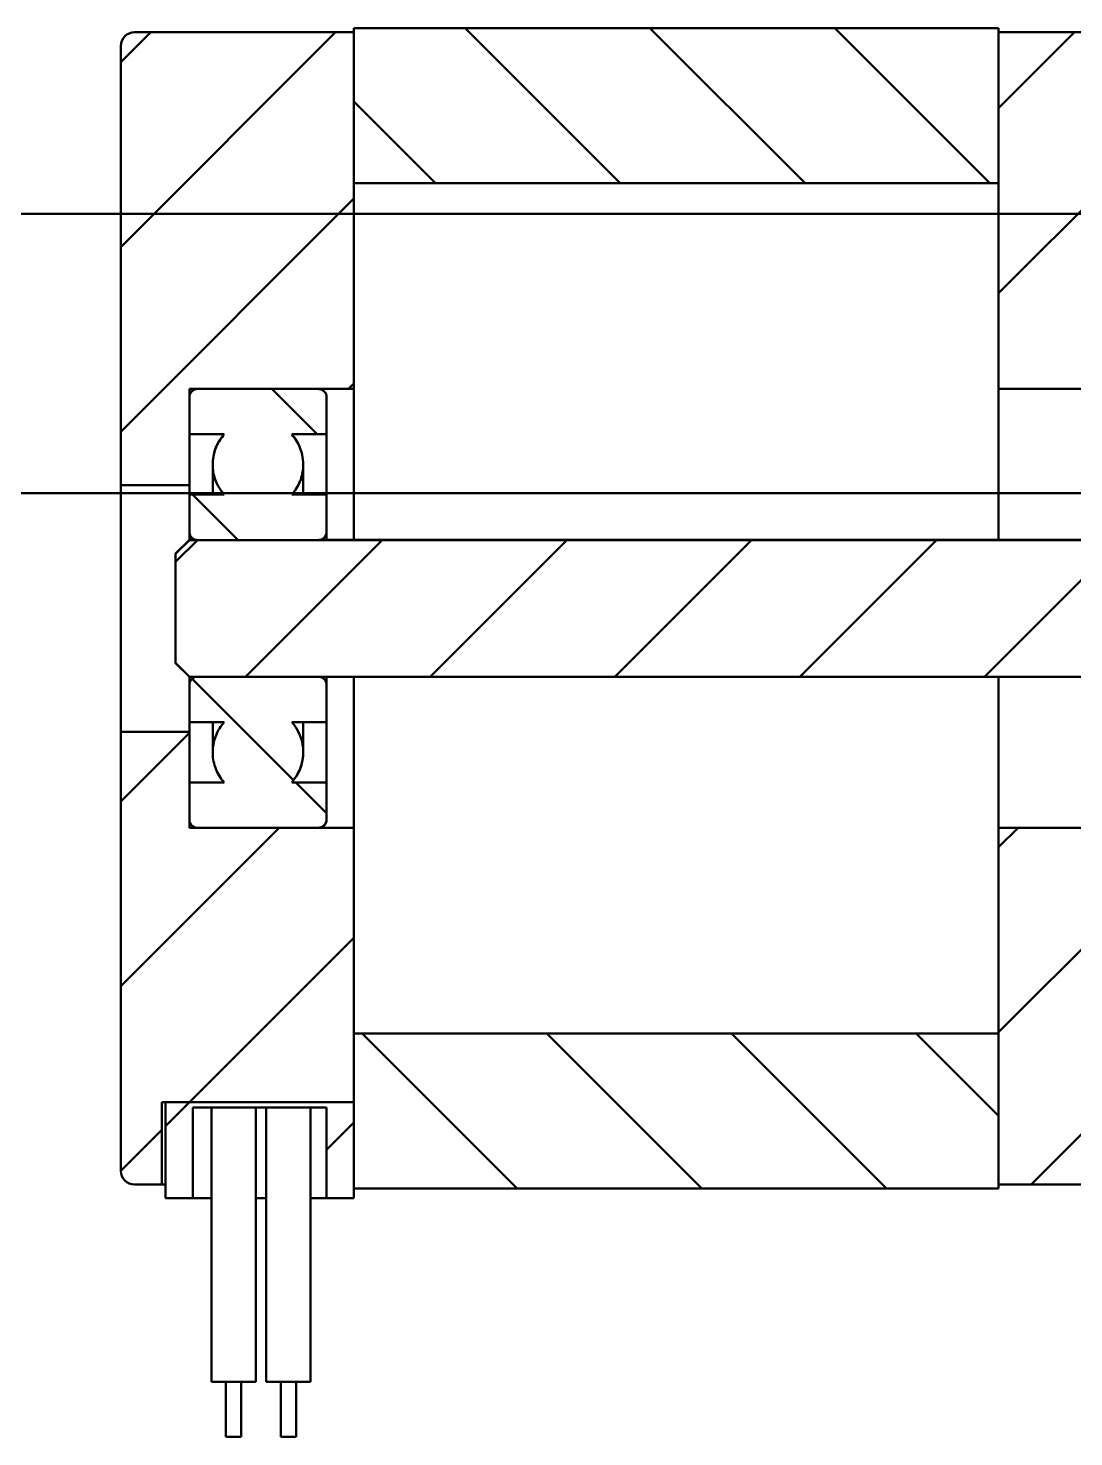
# Model space of a CAD drawing. Header units: millimetres. Extents: x -1615 to 4166, y 5 to 3174.
# Drawn here: x 1686.26 to 1711.67, y 1691.84 to 1726.07 of the extents above; entities that cross this region are included whole.
import ezdxf

# ---------------------------------------------------------------- set-up
doc = ezdxf.new("R2010")
doc.units = ezdxf.units.MM
doc.header["$LTSCALE"] = 0.25
doc.layers.add('Net dam', color=7, linetype='Continuous', lineweight=50)
pattern_1 = [(45, (1226.1323, 831.8136), (-2.245064, 2.245064), [])]
pattern_2 = [(135, (1226.1323, 831.8136), (-2.245064, -2.245064), [])]

msp = doc.modelspace()

# ---------------------------------------------------------------- hatches: boundary and pattern name
at = {"layer": 'Net dam'}
h = msp.add_hatch(dxfattribs=at)
h.set_pattern_fill('ANSI31', color=256, angle=90, style=0)
h.set_pattern_definition(pattern_2)
h.paths.add_polyline_path([(1709.841, 1722.303), (1709.841, 1726.071), (1694.174, 1726.071), (1694.174, 1722.303)], flags=0)
h = msp.add_hatch(dxfattribs=at)
h.set_pattern_fill('ANSI31', color=256, style=0)
h.set_pattern_definition(pattern_1)
edge = h.paths.add_edge_path(flags=0)
edge.add_line((1694.174, 1717.302), (1694.174, 1725.971))
edge.add_line((1694.174, 1725.971), (1688.841, 1725.971))
edge.add_arc((1688.841, 1725.637), 0.333, 90, 180)
edge.add_line((1688.508, 1725.637), (1688.508, 1714.968))
edge.add_line((1688.508, 1714.968), (1690.174, 1714.968))
edge.add_line((1690.174, 1714.968), (1690.174, 1717.302))
edge.add_line((1690.174, 1717.302), (1694.174, 1717.302))
h = msp.add_hatch(dxfattribs=at)
h.set_pattern_fill('ANSI31', color=256, style=0)
h.set_pattern_definition(pattern_1)
edge = h.paths.add_edge_path(flags=0)
edge.add_line((1714.841, 1725.971), (1709.841, 1725.971))
edge.add_line((1709.841, 1725.971), (1709.841, 1717.302))
edge.add_line((1709.841, 1717.302), (1715.574, 1717.302))
edge.add_line((1715.574, 1717.302), (1715.574, 1714.4))
edge.add_line((1715.574, 1714.4), (1716.174, 1714.4))
edge.add_spline(control_points=[(1716.174, 1714.4), (1716.201, 1714.4), (1716.227, 1714.403), (1716.253, 1714.41), (1716.289, 1714.418), (1716.324, 1714.434), (1716.356, 1714.454), (1716.387, 1714.474), (1716.415, 1714.5), (1716.438, 1714.53), (1716.461, 1714.559), (1716.479, 1714.593), (1716.491, 1714.629), (1716.498, 1714.651), (1716.503, 1714.674), (1716.506, 1714.698), (1716.507, 1714.71), (1716.508, 1714.722), (1716.508, 1714.734)], knot_values=[0.002527, 0.002527, 0.002527, 0.002527, 0.002647, 0.002647, 0.002647, 0.002816, 0.002816, 0.002816, 0.002986, 0.002986, 0.002986, 0.003155, 0.003155, 0.003155, 0.003261, 0.003261, 0.003261, 0.003316, 0.003316, 0.003316, 0.003316], weights=[1, 1, 1, 1, 1, 1, 1, 1, 1, 1, 1, 1, 1, 1, 1, 1, 1, 1, 1], degree=3, periodic=0)
edge.add_line((1716.508, 1714.734), (1716.508, 1718.969))
edge.add_spline(control_points=[(1716.508, 1718.969), (1716.508, 1718.991), (1716.505, 1719.013), (1716.501, 1719.034), (1716.494, 1719.071), (1716.48, 1719.107), (1716.461, 1719.139), (1716.442, 1719.171), (1716.417, 1719.2), (1716.389, 1719.224), (1716.36, 1719.248), (1716.327, 1719.268), (1716.292, 1719.281), (1716.271, 1719.289), (1716.248, 1719.295), (1716.225, 1719.299), (1716.208, 1719.301), (1716.191, 1719.303), (1716.174, 1719.303)], knot_values=[0.002547, 0.002547, 0.002547, 0.002547, 0.002646, 0.002646, 0.002646, 0.002815, 0.002815, 0.002815, 0.002985, 0.002985, 0.002985, 0.003154, 0.003154, 0.003154, 0.003259, 0.003259, 0.003259, 0.003335, 0.003335, 0.003335, 0.003335], weights=[1, 1, 1, 1, 1, 1, 1, 1, 1, 1, 1, 1, 1, 1, 1, 1, 1, 1, 1], degree=3, periodic=0)
edge.add_line((1716.174, 1719.303), (1714.708, 1719.303))
edge.add_line((1714.708, 1719.303), (1714.708, 1719.636))
edge.add_line((1714.708, 1719.636), (1714.841, 1719.636))
edge.add_line((1714.841, 1719.636), (1714.841, 1722.97))
edge.add_line((1714.841, 1722.97), (1715.174, 1722.97))
edge.add_line((1715.174, 1722.97), (1715.174, 1725.637))
edge.add_arc((1714.841, 1725.637), 0.333, 0, 90)
h = msp.add_hatch(dxfattribs=at)
h.set_pattern_fill('ANSI31', color=256, angle=90, style=0)
h.set_pattern_definition(pattern_2)
edge = h.paths.add_edge_path(flags=0)
edge.add_line((1691.021, 1714.734), (1690.174, 1714.734))
edge.add_line((1690.174, 1714.734), (1690.174, 1713.832))
edge.add_spline(control_points=[(1690.174, 1713.832), (1690.174, 1713.822), (1690.175, 1713.812), (1690.177, 1713.802), (1690.18, 1713.78), (1690.187, 1713.758), (1690.198, 1713.738), (1690.204, 1713.726), (1690.212, 1713.714), (1690.221, 1713.704), (1690.235, 1713.686), (1690.253, 1713.671), (1690.272, 1713.66), (1690.291, 1713.649), (1690.312, 1713.64), (1690.334, 1713.636), (1690.347, 1713.633), (1690.361, 1713.632), (1690.374, 1713.632)], knot_values=[0.001747, 0.001747, 0.001747, 0.001747, 0.001793, 0.001793, 0.001793, 0.001895, 0.001895, 0.001895, 0.001958, 0.001958, 0.001958, 0.002059, 0.002059, 0.002059, 0.00216, 0.00216, 0.00216, 0.002221, 0.002221, 0.002221, 0.002221], weights=[1, 1, 1, 1, 1, 1, 1, 1, 1, 1, 1, 1, 1, 1, 1, 1, 1, 1, 1], degree=3, periodic=0)
edge.add_line((1690.374, 1713.632), (1693.308, 1713.632))
edge.add_spline(control_points=[(1693.308, 1713.632), (1693.312, 1713.632), (1693.317, 1713.632), (1693.322, 1713.632), (1693.344, 1713.634), (1693.366, 1713.639), (1693.387, 1713.648), (1693.407, 1713.657), (1693.427, 1713.67), (1693.443, 1713.685), (1693.46, 1713.7), (1693.474, 1713.718), (1693.484, 1713.738), (1693.491, 1713.751), (1693.496, 1713.764), (1693.5, 1713.778), (1693.505, 1713.795), (1693.508, 1713.814), (1693.508, 1713.832)], knot_values=[0.001568, 0.001568, 0.001568, 0.001568, 0.001589, 0.001589, 0.001589, 0.001691, 0.001691, 0.001691, 0.001793, 0.001793, 0.001793, 0.001894, 0.001894, 0.001894, 0.001958, 0.001958, 0.001958, 0.002042, 0.002042, 0.002042, 0.002042], weights=[1, 1, 1, 1, 1, 1, 1, 1, 1, 1, 1, 1, 1, 1, 1, 1, 1, 1, 1], degree=3, periodic=0)
edge.add_line((1693.508, 1713.832), (1693.508, 1714.734))
edge.add_line((1693.508, 1714.734), (1692.661, 1714.734))
edge.add_spline(control_points=[(1692.661, 1714.734), (1692.674, 1714.749), (1692.688, 1714.765), (1692.7, 1714.781), (1692.777, 1714.877), (1692.839, 1714.988), (1692.879, 1715.104), (1692.92, 1715.221), (1692.941, 1715.346), (1692.941, 1715.469), (1692.941, 1715.546), (1692.933, 1715.624), (1692.916, 1715.7), (1692.89, 1715.82), (1692.843, 1715.938), (1692.779, 1716.043), (1692.745, 1716.099), (1692.705, 1716.153), (1692.661, 1716.202)], knot_values=[0.008775, 0.008775, 0.008775, 0.008775, 0.008866, 0.008866, 0.008866, 0.009421, 0.009421, 0.009421, 0.009976, 0.009976, 0.009976, 0.01032, 0.01032, 0.01032, 0.010875, 0.010875, 0.010875, 0.011171, 0.011171, 0.011171, 0.011171], weights=[1, 1, 1, 1, 1, 1, 1, 1, 1, 1, 1, 1, 1, 1, 1, 1, 1, 1, 1], degree=3, periodic=0)
edge.add_line((1692.661, 1716.202), (1693.508, 1716.202))
edge.add_line((1693.508, 1716.202), (1693.508, 1717.102))
edge.add_spline(control_points=[(1693.508, 1717.102), (1693.508, 1717.115), (1693.506, 1717.128), (1693.504, 1717.141), (1693.499, 1717.163), (1693.491, 1717.184), (1693.48, 1717.204), (1693.469, 1717.223), (1693.454, 1717.241), (1693.437, 1717.255), (1693.426, 1717.264), (1693.414, 1717.272), (1693.402, 1717.279), (1693.382, 1717.289), (1693.36, 1717.296), (1693.338, 1717.3), (1693.328, 1717.301), (1693.318, 1717.302), (1693.308, 1717.302)], knot_values=[0.00163, 0.00163, 0.00163, 0.00163, 0.001689, 0.001689, 0.001689, 0.001791, 0.001791, 0.001791, 0.001892, 0.001892, 0.001892, 0.001955, 0.001955, 0.001955, 0.002057, 0.002057, 0.002057, 0.002103, 0.002103, 0.002103, 0.002103], weights=[1, 1, 1, 1, 1, 1, 1, 1, 1, 1, 1, 1, 1, 1, 1, 1, 1, 1, 1], degree=3, periodic=0)
edge.add_line((1693.308, 1717.302), (1690.374, 1717.302))
edge.add_spline(control_points=[(1690.374, 1717.302), (1690.372, 1717.302), (1690.371, 1717.302), (1690.369, 1717.302), (1690.347, 1717.302), (1690.324, 1717.297), (1690.303, 1717.289), (1690.282, 1717.281), (1690.262, 1717.269), (1690.245, 1717.255), (1690.235, 1717.246), (1690.225, 1717.236), (1690.216, 1717.225), (1690.202, 1717.207), (1690.192, 1717.187), (1690.185, 1717.165), (1690.178, 1717.145), (1690.174, 1717.124), (1690.174, 1717.102)], knot_values=[0.001681, 0.001681, 0.001681, 0.001681, 0.001689, 0.001689, 0.001689, 0.001791, 0.001791, 0.001791, 0.001892, 0.001892, 0.001892, 0.001956, 0.001956, 0.001956, 0.002057, 0.002057, 0.002057, 0.002154, 0.002154, 0.002154, 0.002154], weights=[1, 1, 1, 1, 1, 1, 1, 1, 1, 1, 1, 1, 1, 1, 1, 1, 1, 1, 1], degree=3, periodic=0)
edge.add_line((1690.174, 1717.102), (1690.174, 1716.202))
edge.add_line((1690.174, 1716.202), (1691.021, 1716.202))
edge.add_spline(control_points=[(1691.021, 1716.202), (1690.946, 1716.118), (1690.884, 1716.022), (1690.838, 1715.919), (1690.806, 1715.849), (1690.782, 1715.775), (1690.766, 1715.7), (1690.74, 1715.579), (1690.734, 1715.452), (1690.75, 1715.33), (1690.765, 1715.208), (1690.802, 1715.086), (1690.857, 1714.976), (1690.9, 1714.889), (1690.956, 1714.807), (1691.021, 1714.734)], knot_values=[0.009471, 0.009471, 0.009471, 0.009471, 0.009977, 0.009977, 0.009977, 0.01032, 0.01032, 0.01032, 0.010875, 0.010875, 0.010875, 0.01143, 0.01143, 0.01143, 0.011869, 0.011869, 0.011869, 0.011869], weights=[1, 1, 1, 1, 1, 1, 1, 1, 1, 1, 1, 1, 1, 1, 1, 1], degree=3, periodic=0)
h = msp.add_hatch(dxfattribs=at)
h.set_pattern_fill('ANSI31', color=256, style=0)
h.set_pattern_definition(pattern_1)
edge = h.paths.add_edge_path(flags=0)
edge.add_spline(control_points=[(1690.174, 1713.632), (1690.063, 1713.52), (1689.952, 1713.409), (1689.841, 1713.297)], knot_values=[0.004267, 0.004267, 0.004267, 0.004267, 0.004976, 0.004976, 0.004976, 0.004976], weights=[1, 1, 1, 1], degree=3, periodic=0)
edge.add_line((1689.841, 1713.297), (1689.841, 1710.644))
edge.add_spline(control_points=[(1689.841, 1710.644), (1689.952, 1710.533), (1690.063, 1710.421), (1690.174, 1710.31)], knot_values=[0.010371, 0.010371, 0.010371, 0.010371, 0.01108, 0.01108, 0.01108, 0.01108], weights=[1, 1, 1, 1], degree=3, periodic=0)
edge.add_line((1690.174, 1710.31), (1729.508, 1710.31))
edge.add_spline(control_points=[(1729.508, 1710.31), (1729.619, 1710.421), (1729.73, 1710.533), (1729.841, 1710.644)], knot_values=[0.004287, 0.004287, 0.004287, 0.004287, 0.004996, 0.004996, 0.004996, 0.004996], weights=[1, 1, 1, 1], degree=3, periodic=0)
edge.add_line((1729.841, 1710.644), (1729.841, 1713.297))
edge.add_spline(control_points=[(1729.841, 1713.297), (1729.73, 1713.409), (1729.619, 1713.52), (1729.508, 1713.632)], knot_values=[0.010391, 0.010391, 0.010391, 0.010391, 0.011099, 0.011099, 0.011099, 0.011099], weights=[1, 1, 1, 1], degree=3, periodic=0)
edge.add_line((1729.508, 1713.632), (1690.174, 1713.632))
h = msp.add_hatch(dxfattribs=at)
h.set_pattern_fill('ANSI31', color=256, angle=90, style=0)
h.set_pattern_definition(pattern_2)
edge = h.paths.add_edge_path(flags=0)
edge.add_line((1690.174, 1709.207), (1691.021, 1709.207))
edge.add_spline(control_points=[(1691.021, 1709.207), (1691.02, 1709.206), (1691.019, 1709.205), (1691.018, 1709.204), (1690.936, 1709.111), (1690.869, 1709.004), (1690.823, 1708.89), (1690.776, 1708.775), (1690.748, 1708.652), (1690.742, 1708.528), (1690.736, 1708.405), (1690.751, 1708.279), (1690.786, 1708.161), (1690.821, 1708.043), (1690.877, 1707.929), (1690.949, 1707.829), (1690.971, 1707.798), (1690.996, 1707.768), (1691.021, 1707.74)], knot_values=[0.010313, 0.010313, 0.010313, 0.010313, 0.01032, 0.01032, 0.01032, 0.010875, 0.010875, 0.010875, 0.01143, 0.01143, 0.01143, 0.011985, 0.011985, 0.011985, 0.01254, 0.01254, 0.01254, 0.012711, 0.012711, 0.012711, 0.012711], weights=[1, 1, 1, 1, 1, 1, 1, 1, 1, 1, 1, 1, 1, 1, 1, 1, 1, 1, 1], degree=3, periodic=0)
edge.add_line((1691.021, 1707.74), (1690.174, 1707.74))
edge.add_line((1690.174, 1707.74), (1690.174, 1706.839))
edge.add_spline(control_points=[(1690.174, 1706.839), (1690.174, 1706.833), (1690.175, 1706.827), (1690.175, 1706.822), (1690.177, 1706.799), (1690.183, 1706.777), (1690.192, 1706.757), (1690.201, 1706.736), (1690.214, 1706.717), (1690.23, 1706.701), (1690.245, 1706.685), (1690.264, 1706.671), (1690.284, 1706.661), (1690.303, 1706.651), (1690.325, 1706.644), (1690.348, 1706.641), (1690.356, 1706.64), (1690.365, 1706.639), (1690.374, 1706.639)], knot_values=[0.000342, 0.000342, 0.000342, 0.000342, 0.000368, 0.000368, 0.000368, 0.00047, 0.00047, 0.00047, 0.000571, 0.000571, 0.000571, 0.000673, 0.000673, 0.000673, 0.000775, 0.000775, 0.000775, 0.000815, 0.000815, 0.000815, 0.000815], weights=[1, 1, 1, 1, 1, 1, 1, 1, 1, 1, 1, 1, 1, 1, 1, 1, 1, 1, 1], degree=3, periodic=0)
edge.add_line((1690.374, 1706.639), (1693.308, 1706.639))
edge.add_spline(control_points=[(1693.308, 1706.639), (1693.308, 1706.639), (1693.308, 1706.639), (1693.309, 1706.639), (1693.331, 1706.639), (1693.354, 1706.643), (1693.375, 1706.651), (1693.396, 1706.658), (1693.416, 1706.67), (1693.434, 1706.684), (1693.451, 1706.698), (1693.466, 1706.715), (1693.478, 1706.734), (1693.49, 1706.753), (1693.498, 1706.775), (1693.503, 1706.797), (1693.506, 1706.811), (1693.508, 1706.825), (1693.508, 1706.839)], knot_values=[0.001077, 0.001077, 0.001077, 0.001077, 0.001079, 0.001079, 0.001079, 0.001181, 0.001181, 0.001181, 0.001283, 0.001283, 0.001283, 0.001384, 0.001384, 0.001384, 0.001486, 0.001486, 0.001486, 0.001551, 0.001551, 0.001551, 0.001551], weights=[1, 1, 1, 1, 1, 1, 1, 1, 1, 1, 1, 1, 1, 1, 1, 1, 1, 1, 1], degree=3, periodic=0)
edge.add_line((1693.508, 1706.839), (1693.508, 1707.74))
edge.add_line((1693.508, 1707.74), (1692.661, 1707.74))
edge.add_spline(control_points=[(1692.661, 1707.74), (1692.717, 1707.803), (1692.767, 1707.873), (1692.807, 1707.947), (1692.866, 1708.055), (1692.907, 1708.175), (1692.927, 1708.297), (1692.946, 1708.418), (1692.945, 1708.545), (1692.924, 1708.666), (1692.902, 1708.788), (1692.859, 1708.907), (1692.799, 1709.015), (1692.761, 1709.082), (1692.715, 1709.146), (1692.664, 1709.204), (1692.663, 1709.205), (1692.662, 1709.206), (1692.661, 1709.207)], knot_values=[0.007931, 0.007931, 0.007931, 0.007931, 0.008311, 0.008311, 0.008311, 0.008866, 0.008866, 0.008866, 0.00942, 0.00942, 0.00942, 0.009975, 0.009975, 0.009975, 0.01032, 0.01032, 0.01032, 0.010328, 0.010328, 0.010328, 0.010328], weights=[1, 1, 1, 1, 1, 1, 1, 1, 1, 1, 1, 1, 1, 1, 1, 1, 1, 1, 1], degree=3, periodic=0)
edge.add_line((1692.661, 1709.207), (1693.508, 1709.207))
edge.add_line((1693.508, 1709.207), (1693.508, 1710.109))
edge.add_spline(control_points=[(1693.508, 1710.109), (1693.508, 1710.111), (1693.508, 1710.112), (1693.508, 1710.114), (1693.507, 1710.137), (1693.503, 1710.159), (1693.495, 1710.18), (1693.487, 1710.201), (1693.475, 1710.221), (1693.461, 1710.238), (1693.446, 1710.255), (1693.429, 1710.27), (1693.409, 1710.282), (1693.397, 1710.289), (1693.385, 1710.295), (1693.371, 1710.299), (1693.351, 1710.306), (1693.329, 1710.31), (1693.308, 1710.31)], knot_values=[0.001582, 0.001582, 0.001582, 0.001582, 0.001589, 0.001589, 0.001589, 0.001691, 0.001691, 0.001691, 0.001793, 0.001793, 0.001793, 0.001895, 0.001895, 0.001895, 0.001957, 0.001957, 0.001957, 0.002055, 0.002055, 0.002055, 0.002055], weights=[1, 1, 1, 1, 1, 1, 1, 1, 1, 1, 1, 1, 1, 1, 1, 1, 1, 1, 1], degree=3, periodic=0)
edge.add_line((1693.308, 1710.31), (1690.374, 1710.31))
edge.add_spline(control_points=[(1690.374, 1710.31), (1690.361, 1710.31), (1690.348, 1710.308), (1690.335, 1710.306), (1690.313, 1710.301), (1690.292, 1710.293), (1690.273, 1710.282), (1690.26, 1710.275), (1690.249, 1710.266), (1690.239, 1710.256), (1690.222, 1710.241), (1690.208, 1710.223), (1690.198, 1710.203), (1690.187, 1710.183), (1690.18, 1710.161), (1690.176, 1710.139), (1690.175, 1710.129), (1690.174, 1710.119), (1690.174, 1710.109)], knot_values=[0.001734, 0.001734, 0.001734, 0.001734, 0.001793, 0.001793, 0.001793, 0.001894, 0.001894, 0.001894, 0.001958, 0.001958, 0.001958, 0.00206, 0.00206, 0.00206, 0.002162, 0.002162, 0.002162, 0.002207, 0.002207, 0.002207, 0.002207], weights=[1, 1, 1, 1, 1, 1, 1, 1, 1, 1, 1, 1, 1, 1, 1, 1, 1, 1, 1], degree=3, periodic=0)
edge.add_line((1690.174, 1710.109), (1690.174, 1709.207))
h = msp.add_hatch(dxfattribs=at)
h.set_pattern_fill('ANSI31', color=256, style=0)
h.set_pattern_definition(pattern_1)
edge = h.paths.add_edge_path(flags=0)
edge.add_line((1709.841, 1706.639), (1709.841, 1697.971))
edge.add_line((1709.841, 1697.971), (1714.841, 1697.971))
edge.add_arc((1714.841, 1698.304), 0.333, 270, 360)
edge.add_line((1715.174, 1698.304), (1715.174, 1700.972))
edge.add_line((1715.174, 1700.972), (1714.841, 1700.972))
edge.add_line((1714.841, 1700.972), (1714.841, 1704.305))
edge.add_line((1714.841, 1704.305), (1714.708, 1704.305))
edge.add_line((1714.708, 1704.305), (1714.708, 1704.639))
edge.add_line((1714.708, 1704.639), (1716.174, 1704.639))
edge.add_spline(control_points=[(1716.174, 1704.639), (1716.204, 1704.639), (1716.233, 1704.643), (1716.262, 1704.65), (1716.298, 1704.66), (1716.333, 1704.676), (1716.363, 1704.697), (1716.394, 1704.719), (1716.422, 1704.745), (1716.444, 1704.776), (1716.466, 1704.806), (1716.483, 1704.84), (1716.493, 1704.876), (1716.503, 1704.907), (1716.508, 1704.94), (1716.508, 1704.972)], knot_values=[0.001665, 0.001665, 0.001665, 0.001665, 0.001799, 0.001799, 0.001799, 0.001968, 0.001968, 0.001968, 0.002138, 0.002138, 0.002138, 0.002307, 0.002307, 0.002307, 0.002454, 0.002454, 0.002454, 0.002454], weights=[1, 1, 1, 1, 1, 1, 1, 1, 1, 1, 1, 1, 1, 1, 1, 1], degree=3, periodic=0)
edge.add_line((1716.508, 1704.972), (1716.508, 1709.207))
edge.add_spline(control_points=[(1716.508, 1709.207), (1716.508, 1709.211), (1716.508, 1709.214), (1716.507, 1709.217), (1716.506, 1709.255), (1716.499, 1709.292), (1716.485, 1709.327), (1716.472, 1709.362), (1716.452, 1709.395), (1716.428, 1709.424), (1716.404, 1709.452), (1716.375, 1709.477), (1716.343, 1709.496), (1716.31, 1709.514), (1716.274, 1709.528), (1716.238, 1709.535), (1716.217, 1709.539), (1716.196, 1709.541), (1716.174, 1709.541)], knot_values=[0.002463, 0.002463, 0.002463, 0.002463, 0.002478, 0.002478, 0.002478, 0.002648, 0.002648, 0.002648, 0.002817, 0.002817, 0.002817, 0.002986, 0.002986, 0.002986, 0.003156, 0.003156, 0.003156, 0.003251, 0.003251, 0.003251, 0.003251], weights=[1, 1, 1, 1, 1, 1, 1, 1, 1, 1, 1, 1, 1, 1, 1, 1, 1, 1, 1], degree=3, periodic=0)
edge.add_line((1716.174, 1709.541), (1715.574, 1709.541))
edge.add_line((1715.574, 1709.541), (1715.574, 1706.639))
edge.add_line((1715.574, 1706.639), (1709.841, 1706.639))
h = msp.add_hatch(dxfattribs=at)
h.set_pattern_fill('ANSI31', color=256, style=0)
h.set_pattern_definition(pattern_1)
edge = h.paths.add_edge_path(flags=0)
edge.add_line((1690.174, 1706.639), (1690.174, 1708.974))
edge.add_line((1690.174, 1708.974), (1688.508, 1708.974))
edge.add_line((1688.508, 1708.974), (1688.508, 1698.304))
edge.add_arc((1688.841, 1698.304), 0.333, 180, 270)
edge.add_line((1688.841, 1697.971), (1689.508, 1697.971))
edge.add_line((1689.508, 1697.971), (1689.508, 1699.971))
edge.add_line((1689.508, 1699.971), (1694.174, 1699.971))
edge.add_line((1694.174, 1699.971), (1694.174, 1706.639))
edge.add_line((1694.174, 1706.639), (1690.174, 1706.639))
h = msp.add_hatch(dxfattribs=at)
h.set_pattern_fill('ANSI31', color=256, angle=90, style=0)
h.set_pattern_definition(pattern_2)
h.paths.add_polyline_path([(1694.174, 1701.638), (1694.174, 1697.871), (1709.841, 1697.871), (1709.841, 1701.638)], flags=0)
h = msp.add_hatch(dxfattribs=at)
h.set_pattern_fill('ANSI31', color=256, style=0)
h.set_pattern_definition(pattern_1)
h.paths.add_polyline_path([(1693.508, 1697.637), (1694.174, 1697.637), (1694.174, 1699.971), (1689.593, 1699.971), (1689.593, 1697.637), (1690.26, 1697.637), (1690.26, 1699.837), (1693.508, 1699.837)], flags=0)

# ---------------------------------------------------------------- linework, layer by layer
for p, q in [((1709.841, 1726.071), (1694.174, 1726.071)), ((1694.174, 1726.071), (1694.174, 1722.303)), ((1709.841, 1726.071), (1709.841, 1722.303)), ((1688.841, 1725.971), (1694.174, 1725.971)), ((1694.174, 1725.971), (1694.174, 1717.302)), ((1709.841, 1725.971), (1709.841, 1717.302)), ((1709.841, 1725.971), (1714.841, 1725.971)), ((1688.508, 1725.637), (1688.508, 1714.968)), ((1709.841, 1722.303), (1694.174, 1722.303)), ((1486.508, 1721.557), (1715.841, 1721.557)), ((1690.174, 1717.302), (1694.174, 1717.302)), ((1690.174, 1717.302), (1690.174, 1714.968)), ((1690.374, 1717.302), (1690.374, 1717.304)), ((1690.374, 1717.302), (1693.308, 1717.302)), ((1693.308, 1717.302), (1693.308, 1717.304)), ((1694.174, 1713.637), (1694.174, 1717.302)), ((1709.841, 1717.302), (1715.574, 1717.302)), ((1709.841, 1717.302), (1709.841, 1713.637)), ((1690.174, 1716.202), (1690.174, 1717.102)), ((1693.508, 1717.102), (1693.508, 1716.202)), ((1691.021, 1716.202), (1690.174, 1716.202)), ((1693.508, 1716.202), (1692.661, 1716.202)), ((1693.508, 1716.202), (1693.508, 1714.734)), ((1690.741, 1715.471), (1690.741, 1715.468)), ((1690.741, 1715.468), (1690.741, 1714.737)), ((1692.941, 1715.468), (1692.941, 1715.471)), ((1692.941, 1714.737), (1692.941, 1715.468)), ((1715.841, 1714.768), (1486.508, 1714.768)), ((1690.174, 1714.968), (1688.508, 1714.968)), ((1688.508, 1708.974), (1688.508, 1714.968)), ((1690.174, 1714.734), (1690.174, 1714.968)), ((1691.021, 1714.737), (1690.174, 1714.737)), ((1690.174, 1714.734), (1690.174, 1714.737)), ((1690.174, 1713.832), (1690.174, 1714.734)), ((1690.174, 1714.734), (1691.021, 1714.734)), ((1693.508, 1714.737), (1692.661, 1714.737)), ((1692.661, 1714.734), (1693.508, 1714.734)), ((1693.508, 1714.734), (1693.508, 1714.737)), ((1693.508, 1714.734), (1693.508, 1713.832)), ((1690.174, 1713.832), (1690.174, 1713.637)), ((1693.508, 1713.832), (1693.508, 1713.637)), ((1690.174, 1713.637), (1689.841, 1713.304)), ((1689.841, 1713.297), (1690.174, 1713.632)), ((1690.33, 1713.637), (1690.174, 1713.637)), ((1690.174, 1713.637), (1690.174, 1713.632)), ((1729.508, 1713.632), (1690.174, 1713.632)), ((1693.308, 1713.632), (1690.374, 1713.632)), ((1712.408, 1713.637), (1693.343, 1713.637)), ((1689.841, 1713.297), (1689.841, 1713.304)), ((1689.841, 1713.297), (1689.841, 1710.644)), ((1689.841, 1710.637), (1689.841, 1710.644)), ((1690.174, 1710.31), (1689.841, 1710.644)), ((1689.841, 1710.637), (1690.174, 1710.304)), ((1690.174, 1710.31), (1690.174, 1710.304)), ((1690.174, 1710.31), (1729.508, 1710.31)), ((1690.174, 1710.304), (1690.374, 1710.304)), ((1690.174, 1710.304), (1690.174, 1710.109)), ((1690.374, 1710.31), (1693.308, 1710.31)), ((1693.342, 1710.304), (1712.407, 1710.304)), ((1693.508, 1710.304), (1693.508, 1710.109)), ((1694.174, 1706.639), (1694.174, 1710.304)), ((1709.841, 1710.304), (1709.841, 1706.639)), ((1690.174, 1709.207), (1690.174, 1710.109)), ((1693.508, 1710.109), (1693.508, 1709.207)), ((1688.508, 1708.974), (1688.508, 1698.304)), ((1688.508, 1708.974), (1690.174, 1708.974)), ((1691.021, 1709.207), (1690.174, 1709.207)), ((1690.174, 1709.204), (1690.174, 1709.207)), ((1690.174, 1708.974), (1690.174, 1709.207)), ((1690.174, 1709.204), (1691.021, 1709.204)), ((1690.174, 1708.974), (1690.174, 1706.639)), ((1690.741, 1709.204), (1690.741, 1708.473)), ((1693.508, 1709.207), (1692.661, 1709.207)), ((1692.661, 1709.204), (1693.508, 1709.204)), ((1692.941, 1708.473), (1692.941, 1709.204)), ((1693.508, 1709.204), (1693.508, 1709.207)), ((1693.508, 1709.207), (1693.508, 1707.74)), ((1690.741, 1708.473), (1690.741, 1708.471)), ((1692.941, 1708.471), (1692.941, 1708.473)), ((1690.174, 1706.839), (1690.174, 1707.74)), ((1690.174, 1707.74), (1691.021, 1707.74)), ((1692.661, 1707.74), (1693.508, 1707.74)), ((1693.508, 1707.74), (1693.508, 1706.839)), ((1694.174, 1706.639), (1690.174, 1706.639)), ((1693.308, 1706.639), (1690.374, 1706.639)), ((1690.374, 1706.637), (1690.374, 1706.639)), ((1693.308, 1706.637), (1693.308, 1706.639)), ((1694.174, 1706.639), (1694.174, 1699.971)), ((1715.574, 1706.639), (1709.841, 1706.639)), ((1709.841, 1706.639), (1709.841, 1697.971)), ((1694.174, 1701.638), (1709.841, 1701.638)), ((1694.174, 1701.638), (1694.174, 1697.871)), ((1709.841, 1701.638), (1709.841, 1697.871)), ((1689.508, 1697.971), (1689.508, 1699.971)), ((1694.174, 1699.971), (1689.508, 1699.971)), ((1689.593, 1697.637), (1689.593, 1699.971)), ((1694.174, 1699.971), (1689.593, 1699.971)), ((1693.508, 1699.837), (1690.26, 1699.837)), ((1690.26, 1699.837), (1690.26, 1697.637)), ((1690.709, 1699.837), (1690.709, 1693.171)), ((1691.786, 1693.171), (1691.786, 1699.837)), ((1692.043, 1699.837), (1692.043, 1693.171)), ((1693.119, 1693.171), (1693.119, 1699.837)), ((1693.508, 1699.837), (1693.508, 1697.637)), ((1694.174, 1697.637), (1694.174, 1699.971)), ((1688.841, 1697.971), (1689.508, 1697.971)), ((1689.508, 1697.971), (1689.593, 1697.971)), ((1690.26, 1697.637), (1689.593, 1697.637)), ((1690.709, 1697.637), (1690.26, 1697.637)), ((1691.786, 1697.637), (1692.043, 1697.637)), ((1693.119, 1697.637), (1693.508, 1697.637)), ((1694.174, 1697.637), (1693.508, 1697.637)), ((1694.174, 1697.871), (1709.841, 1697.871)), ((1709.841, 1697.971), (1714.841, 1697.971)), ((1691.786, 1693.171), (1690.709, 1693.171)), ((1691.061, 1693.171), (1691.061, 1691.837)), ((1691.434, 1691.837), (1691.434, 1693.171)), ((1693.119, 1693.171), (1692.043, 1693.171)), ((1692.395, 1693.171), (1692.395, 1691.837)), ((1692.767, 1691.837), (1692.767, 1693.171)), ((1691.434, 1691.837), (1691.061, 1691.837)), ((1692.767, 1691.837), (1692.395, 1691.837))]:
    msp.add_line(p, q, dxfattribs=at)
at = {"layer": 'Net dam', "flags": 128}
msp.add_lwpolyline([(1690.741, 1708.471), (1690.746, 1708.37), (1690.746, 1708.369)], dxfattribs=at)
at = {"layer": 'Net dam'}
for centre, radius, start, end in [((1688.841, 1725.637), 0.333, 90, 180), ((1690.374, 1717.104), 0.2, 97.5797, 180), ((1693.308, 1717.104), 0.2, 0, 82.4203), ((1691.841, 1715.471), 1.1, 138.1897, 180), ((1691.841, 1715.471), 1.1, 26.8554, 41.8103), ((1691.841, 1708.471), 1.1, 318.1897, 0), ((1691.841, 1708.471), 1.1, 208.393, 221.8103), ((1690.374, 1706.837), 0.2, 180, 262.4203), ((1693.308, 1706.837), 0.2, 277.5797, 0), ((1688.841, 1698.304), 0.333, 180, 270)]:
    msp.add_arc(centre, radius, start, end, dxfattribs=at)
for points, knots in [([(1690.174, 1717.102), (1690.176, 1717.124), (1690.18, 1717.168), (1690.209, 1717.22), (1690.25, 1717.262), (1690.302, 1717.293), (1690.348, 1717.302), (1690.372, 1717.302), (1690.374, 1717.302)], [0, 0, 0, 0, 0.204553, 0.419278, 0.553784, 0.768405, 0.982981, 1, 1, 1, 1]), ([(1693.308, 1717.302), (1693.318, 1717.302), (1693.35, 1717.3), (1693.396, 1717.285), (1693.445, 1717.251), (1693.483, 1717.206), (1693.505, 1717.151), (1693.507, 1717.115), (1693.508, 1717.102)], [0, 0, 0, 0, 0.0981496, 0.3125106, 0.4466118, 0.6612476, 0.8757953, 1, 1, 1, 1]), ([(1691.021, 1716.202), (1690.953, 1716.111), (1690.839, 1715.958), (1690.744, 1715.656), (1690.729, 1715.329), (1690.827, 1714.989), (1690.962, 1714.812), (1691.021, 1714.734)], [0, 0, 0, 0, 0.210591, 0.354917, 0.586055, 0.817221, 1, 1, 1, 1]), ([(1692.661, 1714.734), (1692.674, 1714.749), (1692.768, 1714.858), (1692.899, 1715.098), (1692.954, 1715.423), (1692.919, 1715.747), (1692.821, 1716.002), (1692.702, 1716.15), (1692.661, 1716.202)], [0, 0, 0, 0, 0.038292, 0.26923, 0.500393, 0.645287, 0.876221, 1, 1, 1, 1]), ([(1690.374, 1713.632), (1690.361, 1713.633), (1690.325, 1713.635), (1690.27, 1713.657), (1690.224, 1713.696), (1690.192, 1713.745), (1690.176, 1713.79), (1690.175, 1713.822), (1690.174, 1713.832)], [0, 0, 0, 0, 0.128111, 0.341676, 0.555439, 0.689035, 0.904413, 1, 1, 1, 1]), ([(1693.508, 1713.832), (1693.506, 1713.814), (1693.504, 1713.781), (1693.482, 1713.73), (1693.446, 1713.682), (1693.388, 1713.645), (1693.339, 1713.632), (1693.312, 1713.632), (1693.308, 1713.632)], [0, 0, 0, 0, 0.175622, 0.311359, 0.526112, 0.740832, 0.955085, 1, 1, 1, 1]), ([(1690.174, 1710.109), (1690.175, 1710.119), (1690.176, 1710.151), (1690.194, 1710.205), (1690.231, 1710.253), (1690.278, 1710.288), (1690.326, 1710.307), (1690.361, 1710.309), (1690.374, 1710.31)], [0, 0, 0, 0, 0.0949524, 0.3102754, 0.5256318, 0.6610147, 0.8747244, 1, 1, 1, 1]), ([(1693.308, 1710.31), (1693.329, 1710.308), (1693.365, 1710.304), (1693.418, 1710.279), (1693.464, 1710.241), (1693.498, 1710.182), (1693.507, 1710.135), (1693.508, 1710.111), (1693.508, 1710.109)], [0, 0, 0, 0, 0.206553, 0.339296, 0.554004, 0.768692, 0.983891, 1, 1, 1, 1]), ([(1691.021, 1709.207), (1691.02, 1709.206), (1690.937, 1709.113), (1690.803, 1708.897), (1690.721, 1708.529), (1690.766, 1708.156), (1690.893, 1707.893), (1690.996, 1707.769), (1691.021, 1707.74)], [0, 0, 0, 0, 0.003027, 0.234345, 0.465645, 0.696992, 0.928236, 1, 1, 1, 1]), ([(1692.661, 1707.74), (1692.713, 1707.807), (1692.841, 1707.971), (1692.947, 1708.294), (1692.945, 1708.67), (1692.833, 1708.981), (1692.715, 1709.147), (1692.662, 1709.206), (1692.661, 1709.207)], [0, 0, 0, 0, 0.158748, 0.389646, 0.620666, 0.851831, 0.996966, 1, 1, 1, 1]), ([(1690.374, 1706.639), (1690.365, 1706.639), (1690.334, 1706.641), (1690.282, 1706.658), (1690.227, 1706.698), (1690.189, 1706.755), (1690.175, 1706.805), (1690.174, 1706.833), (1690.174, 1706.839)], [0, 0, 0, 0, 0.085276, 0.29984, 0.514355, 0.72903, 0.943689, 1, 1, 1, 1]), ([(1693.508, 1706.839), (1693.507, 1706.825), (1693.504, 1706.788), (1693.481, 1706.732), (1693.436, 1706.681), (1693.376, 1706.647), (1693.331, 1706.639), (1693.308, 1706.639), (1693.308, 1706.639)], [0, 0, 0, 0, 0.1368145, 0.3516494, 0.5664315, 0.7811081, 0.9957452, 1, 1, 1, 1])]:
    msp.add_open_spline(points, degree=3, knots=knots, dxfattribs=at)

doc.saveas('drawing.dxf')
